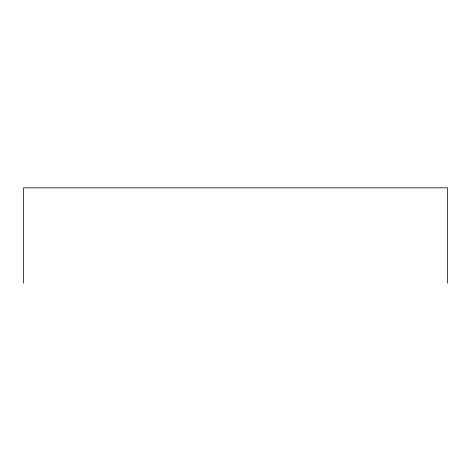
<?xml version="1.0" encoding="UTF-8"?>
<svg xmlns="http://www.w3.org/2000/svg" width="471" height="471" viewBox="0 0 471 471"><rect width="100%" height="100%" fill="white"/><g stroke="black" fill="none" stroke-linecap="round" stroke-linejoin="round"><path stroke-width="0.71" d="M447.45 283.177L447.45 187.823L23.55 187.823L23.55 283.177"/></g></svg>
